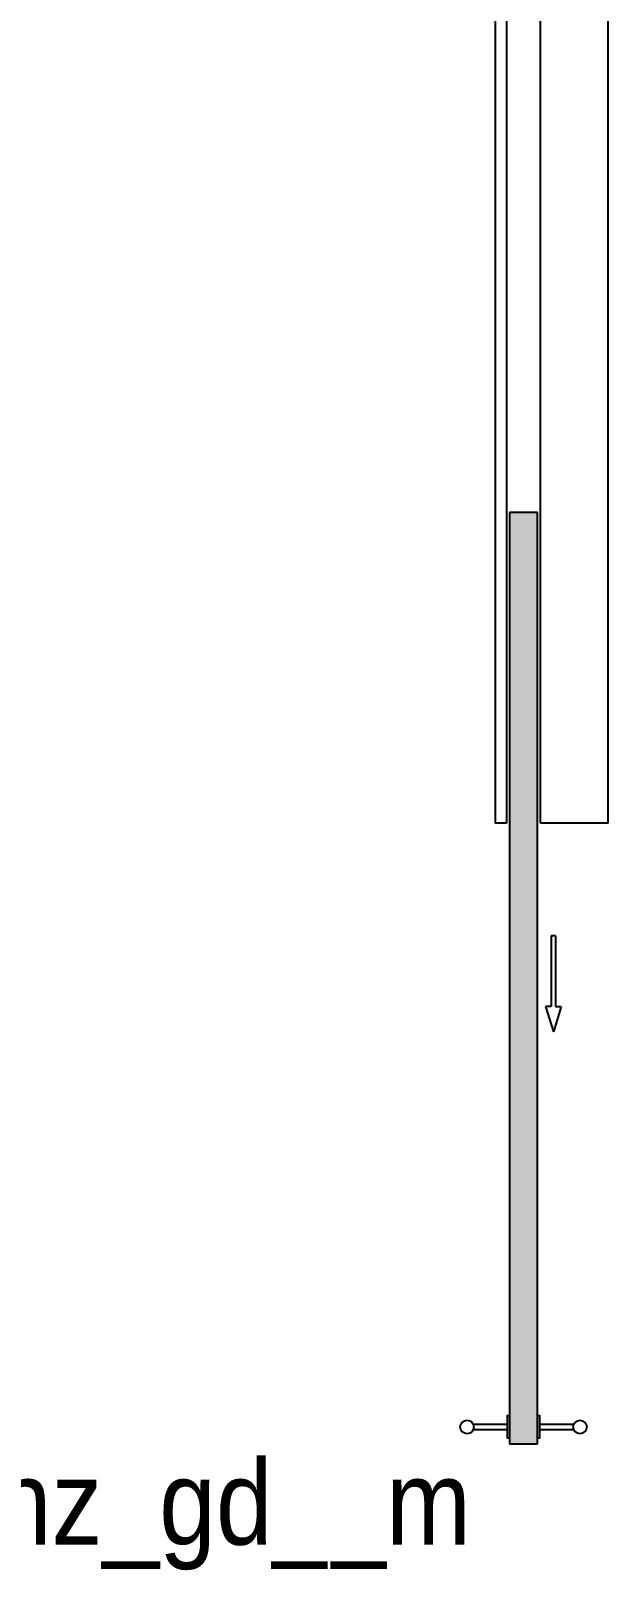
# Model space of a CAD drawing. Header units: metres. Extents: x -658 to -58, y -713 to -118.
# Drawn here: x -94.274 to -93.251, y -137.475 to -134.748 of the extents above; entities that cross this region are included whole.
import ezdxf

# ---------------------------------------------------------------- set-up
doc = ezdxf.new("R2010")
doc.units = ezdxf.units.M
doc.header["$LTSCALE"] = 100
doc.layers.add('plan', color=8, linetype='Continuous')
doc.styles.add('style12', font='xarab.shx')

# ---------------------------------------------------------------- blocks, each defined once
blk = doc.blocks.new('Sliding_Door_Pocket_door_-_Wood_8628 _1_ - 1_60mx2_60m-5291537-الدور الارضي')
blk.add_hatch(color=256).paths.add_polyline_path([(-1.37, 0.0107), (0.28, 0.0107), (0.28, 0.0607), (-1.37, 0.0607), (-1.37, 0.0563)], flags=0)
for p, q in [((0.245, 0.1251), (0.245, 0.0647)), ((0.255, 0.0647), (0.255, 0.1252)), ((-1.37, 0.0607), (0.28, 0.0607)), ((-1.37, 0.0107), (-1.37, 0.0607)), ((0.23, 0.0647), (0.23, 0.0607)), ((0.23, 0.0647), (0.23, 0.0607)), ((0.23, 0.0647), (0.27, 0.0647)), ((0.2307, 0.0647), (0.23, 0.0647)), ((0.23, 0.0647), (0.2307, 0.0647)), ((0.2307, 0.0647), (0.23, 0.0647)), ((0.27, 0.0647), (0.2693, 0.0647)), ((0.2693, 0.0647), (0.27, 0.0647)), ((0.27, 0.0647), (0.2693, 0.0647)), ((0.27, 0.0607), (0.27, 0.0647)), ((0.27, 0.0607), (0.27, 0.0647)), ((0.28, 0.0607), (0.28, 0.0107)), ((0.28, 0.0107), (-1.37, 0.0107)), ((0.23, 0.0107), (0.23, 0.0067)), ((0.23, 0.0107), (0.23, 0.0067)), ((0.23, 0.0067), (0.2307, 0.0067)), ((0.27, 0.0067), (0.23, 0.0067)), ((0.23, 0.0067), (0.2307, 0.0067)), ((0.2307, 0.0067), (0.23, 0.0067)), ((0.245, 0.0067), (0.245, -0.0536)), ((0.255, -0.0538), (0.255, 0.0067)), ((0.2693, 0.0067), (0.27, 0.0067)), ((0.2693, 0.0067), (0.27, 0.0067)), ((0.27, 0.0067), (0.2693, 0.0067)), ((0.27, 0.0067), (0.27, 0.0107)), ((0.27, 0.0067), (0.27, 0.0107)), ((-0.62, -0.0135), (-0.495, -0.0135)), ((-0.62, -0.021), (-0.62, -0.0135)), ((-0.62, -0.021), (-0.495, -0.021)), ((-0.495, -0.0035), (-0.45, -0.0173)), ((-0.495, -0.0135), (-0.495, -0.0035)), ((-0.495, -0.031), (-0.45, -0.0173)), ((-0.495, -0.021), (-0.495, -0.031))]:
    blk.add_line(p, q)
for centre, start, end in [((0.25, 0.1357), 0, 180), ((0.25, 0.1357), 180, 0), ((0.25, -0.0643), 0, 180), ((0.25, -0.0643), 180, 0)]:
    blk.add_arc(centre, 0.012, start, end)
blk = doc.blocks.new('A$Cc2be8e3e')
at = {"layer": 'plan'}
for p, q in [((-24.0035, 15.6095), (-24.0035, 12.3095)), ((-23.8035, 12.3095), (-23.8035, 14.7095)), ((-23.9835, 13.9095), (-23.9835, 12.3095)), ((-23.9235, 12.3095), (-23.9235, 13.9095)), ((-23.9835, 12.3095), (-24.0035, 12.3095)), ((-23.8035, 12.3095), (-23.9235, 12.3095))]:
    blk.add_line(p, q, dxfattribs=at)
at = {"layer": 'plan', "xscale": -1, "rotation": 90}
blk.add_blockref('Sliding_Door_Pocket_door_-_Wood_8628 _1_ - 1_60mx2_60m-5291537-الدور الارضي', (-23.9178, 11.4895), dxfattribs=at)
at = {"layer": 'plan', "style": 'style12', "width": 0.9}
blk.add_text('w__hg__m u__hz_gd__m', height=0.15, dxfattribs=at).set_placement((-26.1242, 11.0309))

msp = doc.modelspace()

# ---------------------------------------------------------------- block references
at = {"layer": 'plan'}
msp.add_blockref('A$Cc2be8e3e', (-69.4477, -148.4607), dxfattribs=at)

doc.saveas('drawing.dxf')
